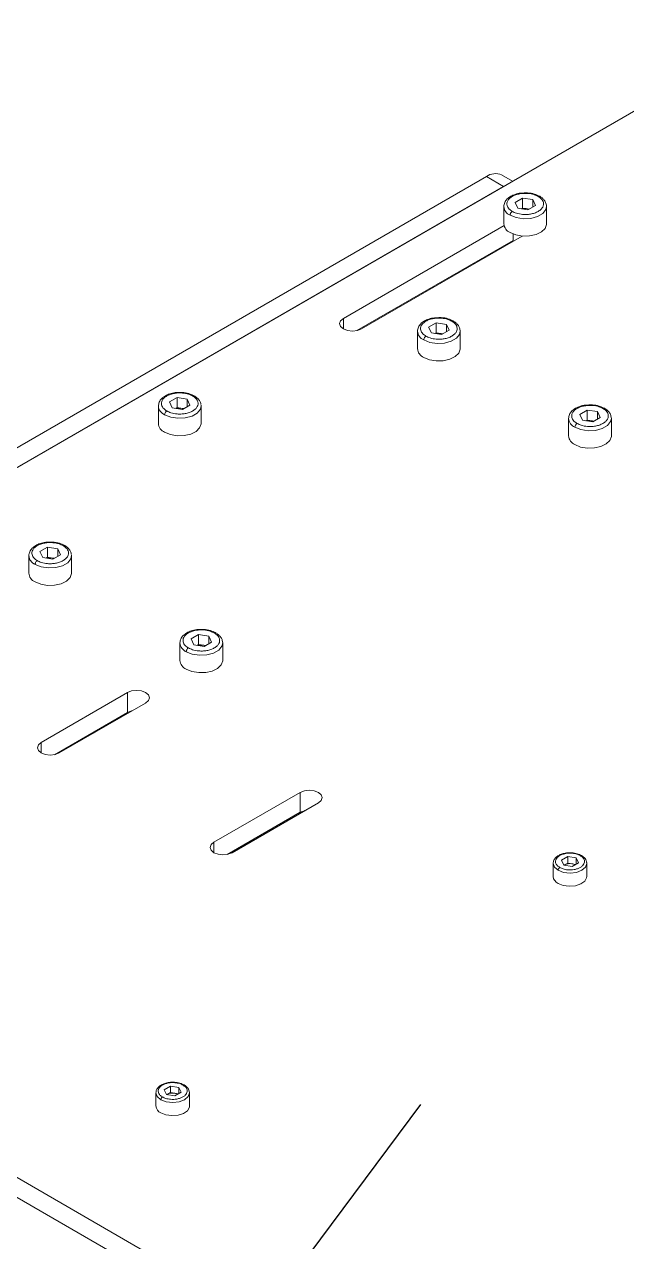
# Model space of a CAD drawing. Header units: millimetres. Extents: x -529 to 1738, y -425 to 849.
# Drawn here: x -454.9 to -405.6, y 602.6 to 702.2 of the extents above; entities that cross this region are included whole.
import ezdxf

# ---------------------------------------------------------------- set-up
doc = ezdxf.new("R2010")
doc.units = ezdxf.units.MM

msp = doc.modelspace()

# ---------------------------------------------------------------- linework, layer by layer
at = {"color": 7, "linetype": 'Continuous', "lineweight": 15}
for p, q in [((-392.663, 702.167), (-498.729, 640.937)), ((-417.058, 689.717), (-477.162, 655.02)), ((-417.058, 689.717), (-415.644, 688.901)), ((-414.912, 689.323), (-415.808, 689.841)), ((-415.644, 688.901), (-475.748, 654.203)), ((-414.1, 687.955), (-414.712, 687.601)), ((-414.712, 687.601), (-414.488, 687.119)), ((-413.264, 687.826), (-414.1, 687.955)), ((-414.1, 687.955), (-414.1, 687.138)), ((-413.652, 686.989), (-413.039, 687.343)), ((-413.039, 687.343), (-413.264, 687.826)), ((-413.264, 687.213), (-413.264, 687.826)), ((-412.126, 687.271), (-412.136, 687.323)), ((-412.126, 687.268), (-412.131, 687.346)), ((-415.626, 687.268), (-415.626, 685.839)), ((-414.488, 687.119), (-413.652, 686.989)), ((-414.1, 687.138), (-414.209, 687.075)), ((-414.1, 687.138), (-413.682, 687.074)), ((-413.682, 687.074), (-413.543, 687.052)), ((-412.126, 685.839), (-412.126, 687.268)), ((-428.76, 678.104), (-415.608, 685.696)), ((-427.662, 677.105), (-414.876, 684.486)), ((-414.123, 684.839), (-427.276, 677.246)), ((-414.876, 685.01), (-414.876, 684.404)), ((-421.171, 677.75), (-421.783, 677.396)), ((-421.783, 677.396), (-421.559, 676.913)), ((-420.335, 677.62), (-421.171, 677.75)), ((-421.171, 677.75), (-421.171, 676.933)), ((-420.11, 677.138), (-420.335, 677.62)), ((-420.335, 677.008), (-420.335, 677.62)), ((-422.697, 677.063), (-422.697, 675.634)), ((-421.559, 676.913), (-420.723, 676.784)), ((-421.171, 676.933), (-421.28, 676.87)), ((-421.171, 676.933), (-420.753, 676.869)), ((-420.753, 676.869), (-420.614, 676.847)), ((-420.723, 676.784), (-420.11, 677.138)), ((-419.197, 677.066), (-419.207, 677.118)), ((-419.197, 677.063), (-419.202, 677.141)), ((-419.197, 675.634), (-419.197, 677.063)), ((-442.384, 671.627), (-442.997, 671.273)), ((-441.548, 671.497), (-442.384, 671.627)), ((-442.384, 671.627), (-442.384, 670.81)), ((-441.324, 671.015), (-441.548, 671.497)), ((-441.548, 670.885), (-441.548, 671.497)), ((-443.91, 670.94), (-443.91, 669.511)), ((-442.997, 671.273), (-442.773, 670.79)), ((-442.773, 670.79), (-441.936, 670.661)), ((-442.384, 670.81), (-442.494, 670.747)), ((-442.384, 670.81), (-441.966, 670.746)), ((-441.966, 670.746), (-441.827, 670.724)), ((-441.936, 670.661), (-441.324, 671.015)), ((-440.41, 670.943), (-440.42, 670.994)), ((-440.41, 670.94), (-440.415, 671.018)), ((-440.41, 669.511), (-440.41, 670.94)), ((-408.797, 670.606), (-409.409, 670.253)), ((-407.96, 670.477), (-408.797, 670.606)), ((-408.797, 670.606), (-408.797, 669.79)), ((-407.736, 669.994), (-407.96, 670.477)), ((-407.96, 669.865), (-407.96, 670.477)), ((-410.323, 669.919), (-410.323, 668.49)), ((-409.409, 670.253), (-409.185, 669.77)), ((-409.185, 669.77), (-408.348, 669.64)), ((-408.797, 669.79), (-408.906, 669.727)), ((-408.797, 669.79), (-408.378, 669.725)), ((-408.378, 669.725), (-408.239, 669.704)), ((-408.348, 669.64), (-407.736, 669.994)), ((-406.823, 669.923), (-406.833, 669.974)), ((-406.823, 669.919), (-406.828, 669.997)), ((-406.823, 668.49), (-406.823, 669.919)), ((-454.517, 658.694), (-454.517, 657.265)), ((-452.991, 659.381), (-453.603, 659.027)), ((-453.603, 659.027), (-453.379, 658.544)), ((-453.379, 658.544), (-452.543, 658.415)), ((-452.991, 658.564), (-453.1, 658.501)), ((-452.154, 659.251), (-452.991, 659.381)), ((-452.991, 659.381), (-452.991, 658.564)), ((-452.991, 658.564), (-452.573, 658.499)), ((-452.573, 658.499), (-452.433, 658.478)), ((-452.543, 658.415), (-451.93, 658.768)), ((-451.93, 658.768), (-452.154, 659.251)), ((-452.154, 658.639), (-452.154, 659.251)), ((-451.017, 658.697), (-451.027, 658.748)), ((-451.017, 658.694), (-451.022, 658.771)), ((-451.017, 657.265), (-451.017, 658.694)), ((-442.142, 651.55), (-442.142, 650.121)), ((-440.617, 652.237), (-441.229, 651.884)), ((-441.229, 651.884), (-441.005, 651.401)), ((-439.78, 652.108), (-440.617, 652.237)), ((-440.617, 652.237), (-440.617, 651.421)), ((-440.168, 651.271), (-439.556, 651.625)), ((-439.556, 651.625), (-439.78, 652.108)), ((-439.78, 651.495), (-439.78, 652.108)), ((-438.642, 651.554), (-438.653, 651.605)), ((-438.642, 651.55), (-438.648, 651.628)), ((-438.642, 650.121), (-438.642, 651.55)), ((-441.005, 651.401), (-440.168, 651.271)), ((-440.617, 651.421), (-440.726, 651.358)), ((-440.617, 651.421), (-440.198, 651.356)), ((-440.198, 651.356), (-440.059, 651.334)), ((-453.509, 643.406), (-446.438, 647.488)), ((-446.438, 647.488), (-446.438, 645.855)), ((-444.953, 646.631), (-452.024, 642.549)), ((-452.411, 642.407), (-446.438, 645.855)), ((-446.678, 645.635), (-446.749, 645.676)), ((-449.469, 644.105), (-449.399, 644.065)), ((-450.938, 643.176), (-451.009, 643.217)), ((-439.367, 635.242), (-432.296, 639.324)), ((-432.296, 639.324), (-432.296, 637.691)), ((-438.268, 634.243), (-432.296, 637.691)), ((-430.811, 638.467), (-437.882, 634.385)), ((-432.536, 637.471), (-432.607, 637.512)), ((-435.327, 635.941), (-435.256, 635.901)), ((-436.796, 635.012), (-436.867, 635.053)), ((-411.585, 633.511), (-411.585, 632.439)), ((-410.397, 634.067), (-410.907, 633.772)), ((-410.907, 633.772), (-410.721, 633.37)), ((-410.652, 633.389), (-410.397, 633.536)), ((-409.7, 633.959), (-410.397, 634.067)), ((-410.397, 634.067), (-410.397, 633.536)), ((-410.397, 633.536), (-410.049, 633.482)), ((-410.024, 633.262), (-409.513, 633.556)), ((-409.513, 633.556), (-409.7, 633.959)), ((-409.7, 633.448), (-409.7, 633.959)), ((-408.835, 633.514), (-408.844, 633.556)), ((-408.835, 633.511), (-408.839, 633.572)), ((-408.835, 632.439), (-408.835, 633.511)), ((-410.721, 633.37), (-410.024, 633.262)), ((-410.693, 633.365), (-410.652, 633.389)), ((-410.652, 633.389), (-410.69, 633.365)), ((-410.049, 633.482), (-409.728, 633.432)), ((-481.051, 622.567), (-403.269, 577.665)), ((-481.051, 620.934), (-403.269, 576.032)), ((-481.051, 620.934), (-403.269, 576.032)), ((-444.112, 614.734), (-444.112, 613.662)), ((-442.924, 615.289), (-443.434, 614.995)), ((-443.434, 614.995), (-443.248, 614.592)), ((-443.248, 614.592), (-442.55, 614.484)), ((-443.22, 614.588), (-443.179, 614.611)), ((-443.179, 614.611), (-443.217, 614.587)), ((-443.179, 614.611), (-442.924, 614.758)), ((-442.227, 615.181), (-442.924, 615.289)), ((-442.924, 615.289), (-442.924, 614.758)), ((-442.924, 614.758), (-442.575, 614.705)), ((-442.575, 614.705), (-442.255, 614.655)), ((-442.55, 614.484), (-442.04, 614.779)), ((-442.04, 614.779), (-442.227, 615.181)), ((-442.227, 614.671), (-442.227, 615.181)), ((-441.362, 614.736), (-441.371, 614.778)), ((-441.362, 614.734), (-441.366, 614.795)), ((-441.362, 613.662), (-441.362, 614.734))]:
    msp.add_line(p, q, dxfattribs=at)
at = {"color": 8, "linetype": 'Continuous', "lineweight": 15}
for p, q in [((-428.76, 677.246), (-428.76, 678.104)), ((-446.898, 645.508), (-446.968, 645.549)), ((-449.395, 644.148), (-449.324, 644.108)), ((-449.153, 644.207), (-449.223, 644.247)), ((-448.794, 644.414), (-448.864, 644.455)), ((-453.509, 642.549), (-453.509, 643.406)), ((-451.083, 643.174), (-451.013, 643.133)), ((-432.756, 637.344), (-432.826, 637.385)), ((-435.252, 635.984), (-435.182, 635.944)), ((-435.011, 636.042), (-435.081, 636.083)), ((-434.652, 636.25), (-434.722, 636.291)), ((-439.367, 634.385), (-439.367, 635.242)), ((-436.941, 635.01), (-436.871, 634.969))]:
    msp.add_line(p, q, dxfattribs=at)
msp.add_line((-422.451, 613.793), (-473.581, 545.199))
at = {"color": 8, "linetype": 'Continuous', "lineweight": 15, "flags": 128}
for points in [[(-415.113, 686.554), (-414.615, 686.352), (-414.028, 686.262), (-413.423, 686.292), (-412.872, 686.44), (-412.442, 686.688), (-412.186, 687.006), (-412.126, 687.268)], [(-422.184, 676.348), (-421.687, 676.147), (-421.099, 676.056), (-420.494, 676.087), (-419.943, 676.235), (-419.513, 676.483), (-419.257, 676.801), (-419.197, 677.063)], [(-443.398, 670.225), (-442.9, 670.024), (-442.313, 669.933), (-441.707, 669.964), (-441.156, 670.112), (-440.727, 670.36), (-440.47, 670.678), (-440.41, 670.94)], [(-409.81, 669.205), (-409.312, 669.004), (-408.725, 668.913), (-408.12, 668.943), (-407.569, 669.092), (-407.139, 669.34), (-406.882, 669.658), (-406.823, 669.919)], [(-454.004, 657.979), (-453.506, 657.778), (-452.919, 657.687), (-452.314, 657.718), (-451.763, 657.866), (-451.333, 658.114), (-451.076, 658.432), (-451.017, 658.694)], [(-441.63, 650.836), (-441.132, 650.634), (-440.545, 650.544), (-439.939, 650.574), (-439.389, 650.723), (-438.959, 650.971), (-438.702, 651.289), (-438.642, 651.55)], [(-411.585, 633.511), (-411.481, 633.207), (-411.183, 632.95)], [(-411.183, 632.95), (-410.737, 632.778), (-410.21, 632.717), (-409.684, 632.778), (-409.238, 632.95), (-408.94, 633.207), (-408.835, 633.511)], [(-444.112, 614.734), (-444.008, 614.43), (-443.709, 614.172)], [(-443.709, 614.172), (-443.263, 614), (-442.737, 613.94), (-442.211, 614), (-441.765, 614.172), (-441.467, 614.43), (-441.362, 614.734)]]:
    msp.add_lwpolyline(points, dxfattribs=at)
at = {"color": 7, "linetype": 'Continuous', "lineweight": 15, "flags": 128}
for points in [[(-413.553, 687.046), (-413.589, 687.056), (-413.682, 687.074)], [(-412.126, 685.839), (-412.127, 685.797), (-412.246, 685.472), (-412.54, 685.186), (-412.98, 684.971), (-413.517, 684.85), (-414.092, 684.837), (-414.644, 684.931), (-415.113, 685.125)], [(-427.276, 677.246), (-427.616, 677.115), (-428.018, 677.069), (-428.42, 677.115), (-428.76, 677.246), (-428.988, 677.443), (-429.068, 677.675), (-428.988, 677.907), (-428.76, 678.104)], [(-420.624, 676.841), (-420.66, 676.85), (-420.753, 676.869)], [(-419.197, 675.634), (-419.198, 675.592), (-419.317, 675.267), (-419.612, 674.981), (-420.051, 674.766), (-420.588, 674.645), (-421.163, 674.631), (-421.716, 674.726), (-422.184, 674.92)], [(-441.837, 670.718), (-441.873, 670.727), (-441.966, 670.746)], [(-440.41, 669.511), (-440.412, 669.469), (-440.53, 669.144), (-440.825, 668.858), (-441.264, 668.643), (-441.801, 668.522), (-442.377, 668.508), (-442.929, 668.603), (-443.398, 668.796)], [(-408.25, 669.698), (-408.286, 669.707), (-408.378, 669.725)], [(-406.823, 668.49), (-406.824, 668.449), (-406.942, 668.123), (-407.237, 667.837), (-407.677, 667.622), (-408.213, 667.502), (-408.789, 667.488), (-409.341, 667.583), (-409.81, 667.776)], [(-452.444, 658.472), (-452.48, 658.481), (-452.573, 658.499)], [(-451.017, 657.265), (-451.018, 657.223), (-451.136, 656.897), (-451.431, 656.612), (-451.871, 656.397), (-452.408, 656.276), (-452.983, 656.262), (-453.535, 656.357), (-454.004, 656.55)], [(-440.069, 651.328), (-440.105, 651.338), (-440.198, 651.356)], [(-438.642, 650.121), (-438.644, 650.079), (-438.762, 649.754), (-439.057, 649.468), (-439.497, 649.253), (-440.033, 649.132), (-440.609, 649.119), (-441.161, 649.214), (-441.63, 649.407)], [(-446.438, 647.488), (-446.098, 647.62), (-445.696, 647.666), (-445.294, 647.62), (-444.953, 647.488), (-444.726, 647.292), (-444.646, 647.06), (-444.726, 646.828), (-444.953, 646.631)], [(-446.438, 645.855), (-446.098, 645.987), (-446.052, 645.997)], [(-452.024, 642.549), (-452.365, 642.418), (-452.767, 642.371), (-453.169, 642.418), (-453.509, 642.549), (-453.737, 642.746), (-453.817, 642.978), (-453.737, 643.21), (-453.509, 643.406)], [(-432.296, 639.324), (-431.955, 639.456), (-431.554, 639.502), (-431.152, 639.456), (-430.811, 639.324), (-430.583, 639.127), (-430.504, 638.896), (-430.583, 638.664), (-430.811, 638.467)], [(-432.296, 637.691), (-431.955, 637.822), (-431.91, 637.833)], [(-437.882, 634.385), (-438.223, 634.253), (-438.625, 634.207), (-439.026, 634.253), (-439.367, 634.385), (-439.595, 634.582), (-439.675, 634.813), (-439.595, 635.045), (-439.367, 635.242)], [(-408.835, 632.439), (-408.849, 632.33), (-409.009, 632.053), (-409.332, 631.829), (-409.773, 631.687), (-410.274, 631.646), (-410.766, 631.713), (-411.183, 631.878)], [(-441.362, 613.662), (-441.375, 613.552), (-441.536, 613.276), (-441.859, 613.051), (-442.3, 612.909), (-442.801, 612.869), (-443.293, 612.936), (-443.709, 613.101)]]:
    msp.add_lwpolyline(points, dxfattribs=at)
at = {"color": 7, "linetype": 'Continuous', "lineweight": 15}
for centre, radius, start, end in [((-416.326, 688.695), 1.257, 65.69288, 125.61758), ((-413.876, 685.817), 1.272, 81.23227, 101.50994), ((-414.787, 685.9), 0.842, 184.16873, 247.15141), ((-420.947, 675.612), 1.272, 81.23227, 101.50994), ((-421.858, 675.695), 0.842, 184.16873, 247.15141), ((-442.16, 669.489), 1.272, 81.23227, 101.50994), ((-443.071, 669.572), 0.842, 184.16873, 247.15141), ((-408.572, 668.468), 1.272, 81.23227, 101.50994), ((-409.483, 668.552), 0.842, 184.16873, 247.15141), ((-452.766, 657.243), 1.272, 81.23227, 101.50994), ((-453.677, 657.326), 0.842, 184.16873, 247.15141), ((-440.392, 650.099), 1.272, 81.23227, 101.50994), ((-441.303, 650.182), 0.842, 184.16873, 247.15141), ((-410.211, 632.536), 0.959, 80.2289, 117.35717), ((-410.164, 632.664), 0.826, 62.77893, 81.93881), ((-410.939, 632.478), 0.647, 183.392, 247.92814), ((-442.738, 613.759), 0.959, 80.2289, 117.35717), ((-442.691, 613.886), 0.826, 62.77893, 81.93881), ((-443.466, 613.7), 0.647, 183.392, 247.92814)]:
    msp.add_arc(centre, radius, start, end, dxfattribs=at)
at = {"color": 8, "linetype": 'Continuous', "lineweight": 15}
for centre in [(-414.795, 687.323), (-421.866, 677.118), (-443.079, 670.995), (-409.492, 669.974), (-453.686, 658.749), (-441.311, 651.605)]:
    msp.add_arc(centre, 0.833, 183.79655, 247.52359, dxfattribs=at)
at = {"color": 7, "linetype": 'Continuous', "lineweight": 15}
for points, knots in [([(-414.061, 688.364), (-414.122, 688.363), (-414.347, 688.361), (-414.692, 688.268), (-415.07, 688.109), (-415.369, 687.884), (-415.584, 687.597), (-415.612, 687.375), (-415.626, 687.265)], [0, 0, 0, 0, 0.073356, 0.268946, 0.440358, 0.623028, 0.812242, 1, 1, 1, 1]), ([(-414.937, 686.86), (-415.028, 686.922), (-415.237, 687.064), (-415.368, 687.306), (-415.384, 687.536), (-415.322, 687.73), (-415.176, 687.921), (-414.948, 688.091), (-414.654, 688.223), (-414.323, 688.307), (-413.987, 688.343), (-413.589, 688.334), (-413.17, 688.258), (-412.924, 688.137), (-412.815, 688.084)], [0, 0, 0, 0, 0.090318, 0.204563, 0.27142, 0.343936, 0.420786, 0.5, 0.579214, 0.656064, 0.72858, 0.795437, 0.909682, 1, 1, 1, 1]), ([(-412.69, 688.097), (-412.83, 688.163), (-413.121, 688.301), (-413.616, 688.392), (-413.935, 688.372), (-414.061, 688.364)], [0, 0, 0, 0, 0.358583, 0.745433, 1, 1, 1, 1]), ([(-412.815, 688.084), (-412.723, 688.022), (-412.515, 687.88), (-412.383, 687.638), (-412.368, 687.408), (-412.43, 687.214), (-412.576, 687.023), (-412.804, 686.853), (-413.098, 686.721), (-413.429, 686.637), (-413.765, 686.602), (-414.163, 686.61), (-414.582, 686.686), (-414.828, 686.807), (-414.937, 686.86)], [0, 0, 0, 0, 0.090318, 0.204563, 0.27142, 0.343936, 0.420786, 0.5, 0.579214, 0.656064, 0.72858, 0.795437, 0.909682, 1, 1, 1, 1]), ([(-412.147, 687.377), (-412.154, 687.433), (-412.172, 687.569), (-412.297, 687.768), (-412.473, 687.957), (-412.622, 688.053), (-412.69, 688.097)], [0, 0, 0, 0, 0.209688, 0.512559, 0.775031, 1, 1, 1, 1]), ([(-414.937, 686.86), (-414.962, 686.842), (-415.014, 686.804), (-415.073, 686.715), (-415.108, 686.626), (-415.111, 686.577), (-415.113, 686.554)], [0, 0, 0, 0, 0.270261, 0.562429, 0.789736, 1, 1, 1, 1]), ([(-421.132, 678.158), (-421.193, 678.158), (-421.418, 678.156), (-421.763, 678.063), (-422.141, 677.904), (-422.44, 677.679), (-422.655, 677.392), (-422.683, 677.17), (-422.697, 677.059)], [0, 0, 0, 0, 0.073356, 0.268946, 0.440358, 0.623028, 0.812242, 1, 1, 1, 1]), ([(-422.008, 676.655), (-422.1, 676.717), (-422.308, 676.859), (-422.439, 677.101), (-422.455, 677.331), (-422.393, 677.525), (-422.247, 677.716), (-422.019, 677.886), (-421.725, 678.018), (-421.394, 678.102), (-421.058, 678.138), (-420.66, 678.129), (-420.241, 678.053), (-419.995, 677.932), (-419.886, 677.879)], [0, 0, 0, 0, 0.090318, 0.204563, 0.27142, 0.343936, 0.420786, 0.5, 0.579214, 0.656064, 0.72858, 0.795437, 0.909682, 1, 1, 1, 1]), ([(-419.886, 677.879), (-419.794, 677.817), (-419.586, 677.675), (-419.454, 677.433), (-419.439, 677.203), (-419.501, 677.009), (-419.647, 676.818), (-419.875, 676.648), (-420.169, 676.516), (-420.5, 676.432), (-420.836, 676.396), (-421.234, 676.405), (-421.653, 676.481), (-421.899, 676.602), (-422.008, 676.655)], [0, 0, 0, 0, 0.090318, 0.204563, 0.27142, 0.343936, 0.420786, 0.5, 0.579214, 0.656064, 0.72858, 0.795437, 0.909682, 1, 1, 1, 1]), ([(-419.761, 677.892), (-419.901, 677.958), (-420.192, 678.096), (-420.687, 678.187), (-421.006, 678.167), (-421.132, 678.158)], [0, 0, 0, 0, 0.358583, 0.745433, 1, 1, 1, 1]), ([(-419.218, 677.172), (-419.225, 677.228), (-419.243, 677.364), (-419.368, 677.563), (-419.544, 677.752), (-419.693, 677.847), (-419.761, 677.892)], [0, 0, 0, 0, 0.209688, 0.512559, 0.775031, 1, 1, 1, 1]), ([(-422.008, 676.655), (-422.033, 676.637), (-422.085, 676.599), (-422.144, 676.51), (-422.179, 676.421), (-422.183, 676.372), (-422.184, 676.348)], [0, 0, 0, 0, 0.270261, 0.562429, 0.789736, 1, 1, 1, 1]), ([(-442.345, 672.035), (-442.407, 672.035), (-442.631, 672.033), (-442.976, 671.94), (-443.354, 671.781), (-443.654, 671.556), (-443.868, 671.269), (-443.896, 671.047), (-443.91, 670.936)], [0, 0, 0, 0, 0.073356, 0.268946, 0.440358, 0.623028, 0.812242, 1, 1, 1, 1]), ([(-443.221, 670.532), (-443.313, 670.594), (-443.521, 670.736), (-443.653, 670.978), (-443.668, 671.208), (-443.606, 671.402), (-443.46, 671.593), (-443.232, 671.763), (-442.938, 671.894), (-442.607, 671.979), (-442.271, 672.014), (-441.873, 672.006), (-441.454, 671.93), (-441.208, 671.809), (-441.099, 671.756)], [0, 0, 0, 0, 0.090318, 0.204563, 0.27142, 0.343936, 0.420786, 0.5, 0.579214, 0.656064, 0.72858, 0.795437, 0.909682, 1, 1, 1, 1]), ([(-441.099, 671.756), (-441.008, 671.694), (-440.799, 671.552), (-440.668, 671.31), (-440.652, 671.08), (-440.714, 670.886), (-440.86, 670.695), (-441.089, 670.525), (-441.382, 670.393), (-441.713, 670.309), (-442.049, 670.273), (-442.447, 670.282), (-442.866, 670.358), (-443.112, 670.479), (-443.221, 670.532)], [0, 0, 0, 0, 0.090318, 0.204563, 0.27142, 0.343936, 0.420786, 0.5, 0.579214, 0.656064, 0.72858, 0.795437, 0.909682, 1, 1, 1, 1]), ([(-440.975, 671.769), (-441.114, 671.835), (-441.405, 671.973), (-441.9, 672.064), (-442.219, 672.043), (-442.345, 672.035)], [0, 0, 0, 0, 0.3585826, 0.7454326, 1, 1, 1, 1]), ([(-440.431, 671.049), (-440.438, 671.105), (-440.456, 671.241), (-440.581, 671.44), (-440.757, 671.628), (-440.906, 671.724), (-440.975, 671.769)], [0, 0, 0, 0, 0.209688, 0.512559, 0.775031, 1, 1, 1, 1]), ([(-443.221, 670.532), (-443.246, 670.514), (-443.298, 670.476), (-443.357, 670.387), (-443.392, 670.298), (-443.396, 670.249), (-443.398, 670.225)], [0, 0, 0, 0, 0.270261, 0.562429, 0.789736, 1, 1, 1, 1]), ([(-408.758, 671.015), (-408.819, 671.014), (-409.044, 671.012), (-409.389, 670.92), (-409.767, 670.76), (-410.066, 670.535), (-410.28, 670.249), (-410.309, 670.027), (-410.323, 669.916)], [0, 0, 0, 0, 0.073356, 0.268946, 0.440358, 0.623028, 0.812242, 1, 1, 1, 1]), ([(-409.633, 669.511), (-409.725, 669.574), (-409.933, 669.716), (-410.065, 669.958), (-410.081, 670.188), (-410.019, 670.382), (-409.873, 670.572), (-409.644, 670.742), (-409.35, 670.874), (-409.02, 670.958), (-408.684, 670.994), (-408.285, 670.985), (-407.867, 670.909), (-407.621, 670.789), (-407.512, 670.736)], [0, 0, 0, 0, 0.090318, 0.204563, 0.27142, 0.343936, 0.420786, 0.5, 0.579214, 0.656064, 0.72858, 0.795437, 0.909682, 1, 1, 1, 1]), ([(-407.512, 670.736), (-407.42, 670.673), (-407.212, 670.531), (-407.08, 670.289), (-407.065, 670.059), (-407.126, 669.865), (-407.272, 669.674), (-407.501, 669.505), (-407.795, 669.373), (-408.125, 669.289), (-408.461, 669.253), (-408.86, 669.262), (-409.279, 669.338), (-409.525, 669.458), (-409.633, 669.511)], [0, 0, 0, 0, 0.090318, 0.204563, 0.27142, 0.343936, 0.420786, 0.5, 0.579214, 0.656064, 0.72858, 0.795437, 0.909682, 1, 1, 1, 1]), ([(-407.387, 670.748), (-407.527, 670.814), (-407.817, 670.952), (-408.312, 671.043), (-408.631, 671.023), (-408.758, 671.015)], [0, 0, 0, 0, 0.358583, 0.745433, 1, 1, 1, 1]), ([(-406.844, 670.029), (-406.851, 670.084), (-406.869, 670.22), (-406.994, 670.419), (-407.17, 670.608), (-407.318, 670.704), (-407.387, 670.748)], [0, 0, 0, 0, 0.209688, 0.512559, 0.775031, 1, 1, 1, 1]), ([(-409.633, 669.511), (-409.658, 669.493), (-409.71, 669.455), (-409.77, 669.366), (-409.804, 669.277), (-409.808, 669.228), (-409.81, 669.205)], [0, 0, 0, 0, 0.270261, 0.562429, 0.789736, 1, 1, 1, 1]), ([(-452.952, 659.789), (-453.013, 659.789), (-453.238, 659.787), (-453.583, 659.694), (-453.961, 659.535), (-454.26, 659.31), (-454.475, 659.023), (-454.503, 658.801), (-454.517, 658.69)], [0, 0, 0, 0, 0.073356, 0.268946, 0.440358, 0.623028, 0.812242, 1, 1, 1, 1]), ([(-453.827, 658.285), (-453.919, 658.348), (-454.128, 658.49), (-454.259, 658.732), (-454.275, 658.962), (-454.213, 659.156), (-454.067, 659.347), (-453.838, 659.516), (-453.545, 659.648), (-453.214, 659.733), (-452.878, 659.768), (-452.48, 659.759), (-452.061, 659.683), (-451.815, 659.563), (-451.706, 659.51)], [0, 0, 0, 0, 0.090318, 0.204563, 0.27142, 0.343936, 0.420786, 0.5, 0.579214, 0.656064, 0.72858, 0.795437, 0.909682, 1, 1, 1, 1]), ([(-451.706, 659.51), (-451.614, 659.447), (-451.406, 659.305), (-451.274, 659.064), (-451.259, 658.834), (-451.321, 658.64), (-451.467, 658.449), (-451.695, 658.279), (-451.989, 658.147), (-452.319, 658.063), (-452.656, 658.027), (-453.054, 658.036), (-453.473, 658.112), (-453.719, 658.232), (-453.827, 658.285)], [0, 0, 0, 0, 0.090318, 0.204563, 0.27142, 0.343936, 0.420786, 0.5, 0.579214, 0.656064, 0.72858, 0.795437, 0.909682, 1, 1, 1, 1]), ([(-451.581, 659.522), (-451.721, 659.589), (-452.012, 659.727), (-452.506, 659.818), (-452.825, 659.797), (-452.952, 659.789)], [0, 0, 0, 0, 0.358583, 0.745433, 1, 1, 1, 1]), ([(-451.038, 658.803), (-451.045, 658.859), (-451.063, 658.995), (-451.188, 659.194), (-451.364, 659.382), (-451.513, 659.478), (-451.581, 659.522)], [0, 0, 0, 0, 0.209688, 0.512559, 0.775031, 1, 1, 1, 1]), ([(-453.827, 658.285), (-453.852, 658.267), (-453.905, 658.23), (-453.964, 658.14), (-453.998, 658.052), (-454.002, 658.003), (-454.004, 657.979)], [0, 0, 0, 0, 0.270261, 0.562429, 0.789736, 1, 1, 1, 1]), ([(-440.578, 652.646), (-440.639, 652.645), (-440.864, 652.643), (-441.209, 652.55), (-441.587, 652.391), (-441.886, 652.166), (-442.1, 651.88), (-442.128, 651.657), (-442.142, 651.547)], [0, 0, 0, 0, 0.073356, 0.268946, 0.440358, 0.623028, 0.812242, 1, 1, 1, 1]), ([(-441.453, 651.142), (-441.545, 651.205), (-441.753, 651.347), (-441.885, 651.588), (-441.9, 651.818), (-441.839, 652.012), (-441.693, 652.203), (-441.464, 652.373), (-441.17, 652.505), (-440.84, 652.589), (-440.503, 652.625), (-440.105, 652.616), (-439.686, 652.54), (-439.44, 652.42), (-439.332, 652.367)], [0, 0, 0, 0, 0.090318, 0.204563, 0.27142, 0.343936, 0.420786, 0.5, 0.579214, 0.656064, 0.72858, 0.795437, 0.909682, 1, 1, 1, 1]), ([(-439.207, 652.379), (-439.347, 652.445), (-439.637, 652.583), (-440.132, 652.674), (-440.451, 652.654), (-440.578, 652.646)], [0, 0, 0, 0, 0.358583, 0.745433, 1, 1, 1, 1]), ([(-439.332, 652.367), (-439.24, 652.304), (-439.032, 652.162), (-438.9, 651.92), (-438.884, 651.69), (-438.946, 651.496), (-439.092, 651.305), (-439.321, 651.136), (-439.615, 651.004), (-439.945, 650.919), (-440.281, 650.884), (-440.68, 650.893), (-441.098, 650.969), (-441.344, 651.089), (-441.453, 651.142)], [0, 0, 0, 0, 0.090318, 0.204563, 0.27142, 0.343936, 0.420786, 0.5, 0.579214, 0.656064, 0.72858, 0.795437, 0.909682, 1, 1, 1, 1]), ([(-438.663, 651.66), (-438.671, 651.715), (-438.689, 651.851), (-438.814, 652.05), (-438.99, 652.239), (-439.138, 652.335), (-439.207, 652.379)], [0, 0, 0, 0, 0.209688, 0.512559, 0.775031, 1, 1, 1, 1]), ([(-441.453, 651.142), (-441.478, 651.124), (-441.53, 651.086), (-441.59, 650.997), (-441.624, 650.908), (-441.628, 650.859), (-441.63, 650.836)], [0, 0, 0, 0, 0.270261, 0.562429, 0.789736, 1, 1, 1, 1]), ([(-409.277, 634.158), (-409.387, 634.211), (-409.616, 634.321), (-410.051, 634.391), (-410.485, 634.379), (-410.853, 634.296), (-411.15, 634.167), (-411.385, 633.992), (-411.552, 633.768), (-411.574, 633.595), (-411.585, 633.508)], [0, 0, 0, 0, 0.134291, 0.279198, 0.420501, 0.542982, 0.650264, 0.764514, 0.882756, 1, 1, 1, 1]), ([(-411.05, 633.179), (-411.123, 633.229), (-411.288, 633.341), (-411.392, 633.533), (-411.404, 633.715), (-411.355, 633.869), (-411.24, 634.02), (-411.059, 634.154), (-410.826, 634.258), (-410.564, 634.325), (-410.298, 634.353), (-409.983, 634.346), (-409.651, 634.286), (-409.457, 634.191), (-409.371, 634.149)], [0, 0, 0, 0, 0.090318, 0.204563, 0.27142, 0.343936, 0.420786, 0.5, 0.579214, 0.656064, 0.72858, 0.795437, 0.909682, 1, 1, 1, 1]), ([(-409.371, 634.149), (-409.298, 634.099), (-409.133, 633.987), (-409.029, 633.795), (-409.016, 633.613), (-409.065, 633.46), (-409.181, 633.309), (-409.362, 633.174), (-409.595, 633.07), (-409.856, 633.003), (-410.122, 632.975), (-410.438, 632.982), (-410.769, 633.042), (-410.964, 633.137), (-411.05, 633.179)], [0, 0, 0, 0, 0.090318, 0.204563, 0.27142, 0.343936, 0.420786, 0.5, 0.579214, 0.656064, 0.72858, 0.795437, 0.909682, 1, 1, 1, 1]), ([(-408.852, 633.598), (-408.858, 633.641), (-408.872, 633.747), (-408.969, 633.901), (-409.107, 634.049), (-409.223, 634.124), (-409.277, 634.158)], [0, 0, 0, 0, 0.20731, 0.511046, 0.774302, 1, 1, 1, 1]), ([(-411.05, 633.179), (-411.069, 633.166), (-411.108, 633.138), (-411.152, 633.071), (-411.178, 633.004), (-411.181, 632.967), (-411.183, 632.95)], [0, 0, 0, 0, 0.270261, 0.562429, 0.789736, 1, 1, 1, 1]), ([(-441.804, 615.381), (-441.914, 615.434), (-442.143, 615.543), (-442.578, 615.614), (-443.012, 615.601), (-443.38, 615.519), (-443.677, 615.39), (-443.912, 615.214), (-444.079, 614.99), (-444.101, 614.817), (-444.112, 614.731)], [0, 0, 0, 0, 0.1342907, 0.2791983, 0.4205012, 0.5429822, 0.6502639, 0.7645135, 0.8827561, 1, 1, 1, 1]), ([(-443.577, 614.402), (-443.65, 614.452), (-443.815, 614.564), (-443.919, 614.755), (-443.931, 614.938), (-443.882, 615.091), (-443.767, 615.242), (-443.586, 615.377), (-443.353, 615.481), (-443.091, 615.548), (-442.825, 615.576), (-442.51, 615.569), (-442.178, 615.509), (-441.984, 615.414), (-441.898, 615.372)], [0, 0, 0, 0, 0.090318, 0.204563, 0.27142, 0.343936, 0.420786, 0.5, 0.579214, 0.656064, 0.72858, 0.795437, 0.909682, 1, 1, 1, 1]), ([(-441.898, 615.372), (-441.825, 615.322), (-441.66, 615.209), (-441.556, 615.018), (-441.543, 614.836), (-441.592, 614.682), (-441.708, 614.531), (-441.889, 614.397), (-442.121, 614.293), (-442.383, 614.226), (-442.649, 614.198), (-442.965, 614.205), (-443.296, 614.265), (-443.491, 614.36), (-443.577, 614.402)], [0, 0, 0, 0, 0.090318, 0.204563, 0.27142, 0.343936, 0.420786, 0.5, 0.579214, 0.656064, 0.72858, 0.795437, 0.909682, 1, 1, 1, 1]), ([(-441.379, 614.821), (-441.385, 614.864), (-441.399, 614.969), (-441.496, 615.124), (-441.634, 615.271), (-441.75, 615.346), (-441.804, 615.381)], [0, 0, 0, 0, 0.20731, 0.511046, 0.774302, 1, 1, 1, 1]), ([(-443.577, 614.402), (-443.596, 614.388), (-443.635, 614.36), (-443.679, 614.293), (-443.705, 614.227), (-443.708, 614.19), (-443.709, 614.172)], [0, 0, 0, 0, 0.270261, 0.562429, 0.789736, 1, 1, 1, 1])]:
    msp.add_open_spline(points, degree=3, knots=knots, dxfattribs=at)
at = {"color": 8, "linetype": 'Continuous', "lineweight": 15}
for points, knots in [([(-412.693, 688.093), (-412.696, 688.097), (-412.712, 688.113), (-412.756, 688.111), (-412.796, 688.093), (-412.815, 688.084)], [0, 0, 0, 0, 0.125282, 0.579676, 1, 1, 1, 1]), ([(-419.764, 677.888), (-419.767, 677.892), (-419.783, 677.908), (-419.827, 677.906), (-419.867, 677.888), (-419.886, 677.879)], [0, 0, 0, 0, 0.125282, 0.579676, 1, 1, 1, 1]), ([(-440.977, 671.765), (-440.98, 671.768), (-440.996, 671.785), (-441.041, 671.783), (-441.08, 671.765), (-441.099, 671.756)], [0, 0, 0, 0, 0.125282, 0.579676, 1, 1, 1, 1]), ([(-407.389, 670.744), (-407.393, 670.748), (-407.408, 670.764), (-407.453, 670.762), (-407.493, 670.744), (-407.512, 670.736)], [0, 0, 0, 0, 0.125282, 0.579676, 1, 1, 1, 1]), ([(-451.584, 659.519), (-451.587, 659.522), (-451.602, 659.539), (-451.647, 659.537), (-451.687, 659.519), (-451.706, 659.51)], [0, 0, 0, 0, 0.125282, 0.579676, 1, 1, 1, 1]), ([(-439.209, 652.375), (-439.213, 652.379), (-439.228, 652.395), (-439.273, 652.393), (-439.313, 652.375), (-439.332, 652.367)], [0, 0, 0, 0, 0.125282, 0.579676, 1, 1, 1, 1]), ([(-409.279, 634.155), (-409.281, 634.158), (-409.293, 634.17), (-409.326, 634.169), (-409.356, 634.155), (-409.371, 634.149)], [0, 0, 0, 0, 0.125272, 0.579671, 1, 1, 1, 1]), ([(-441.806, 615.378), (-441.808, 615.381), (-441.82, 615.393), (-441.853, 615.391), (-441.883, 615.378), (-441.898, 615.372)], [0, 0, 0, 0, 0.125272, 0.579671, 1, 1, 1, 1])]:
    msp.add_open_spline(points, degree=3, knots=knots, dxfattribs=at)

doc.saveas('drawing.dxf')
